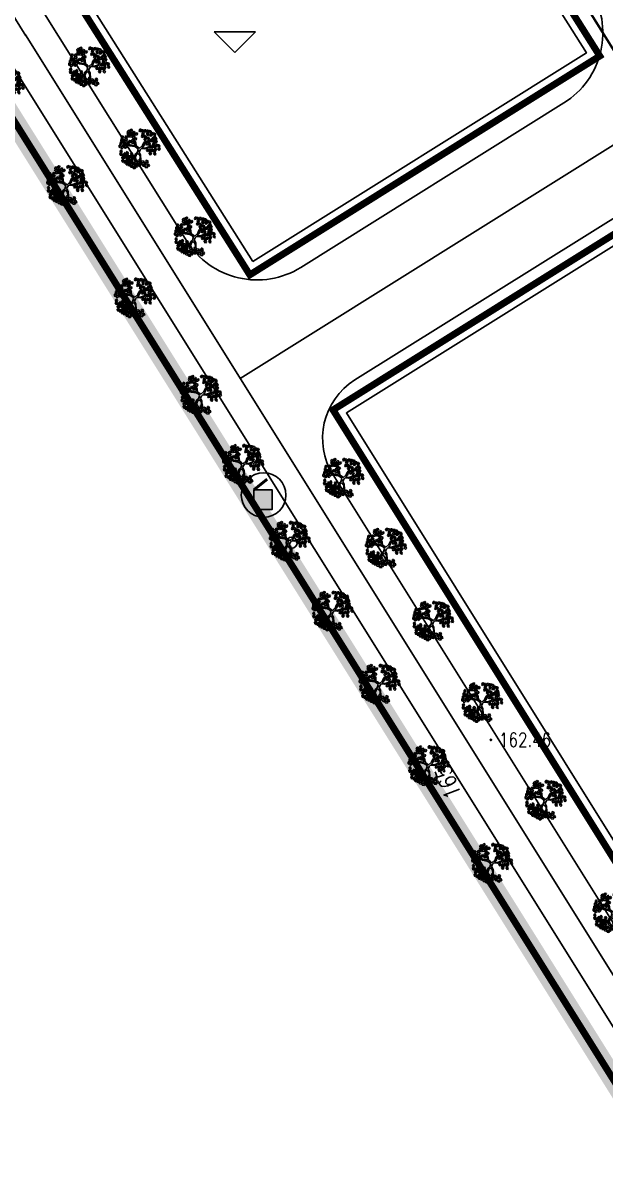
# Model space of a CAD drawing. Extents: x -809667 to 586099, y 3084146 to 3634412.
# Drawn here: x 381129.4 to 381171.6, y 3086078.9 to 3086162.1 of the extents above; entities that cross this region are included whole.
import ezdxf
from ezdxf.enums import TextEntityAlignment as Align

# ---------------------------------------------------------------- set-up
doc = ezdxf.new("R2010")
doc.units = 0
doc.header["$LTSCALE"] = 0.5
doc.layers.get('0').update_dxf_attribs({"linetype": 'CONTINUOUS'})
for name, color, linetype in [('GCD', 252, 'CONTINUOUS'), ('JZD', 7, 'CONTINUOUS'), ('WIRE-照明', 1, 'CONTINUOUS'), ('乔木', 84, 'CONTINUOUS'), ('文字', 7, 'CONTINUOUS')]:
    doc.layers.add(name, color=color, linetype=linetype)
doc.styles.get("Standard").update_dxf_attribs({"font": 'rs.shx', "bigfont": 'hztxt.shx'})

# ---------------------------------------------------------------- blocks, each defined once
blk = doc.blocks.new('gc125')
at = {"color": 0}
blk.add_line((0, 0.8), (0, 2.2), dxfattribs=at)
blk.add_circle((0, 0), 0.8, dxfattribs=at)
blk = doc.blocks.new('GC200')
at = {"color": 0, "linetype": 'Continuous', "const_width": 0.2, "flags": 128}
blk.add_lwpolyline([(-0.1, 0, 1), (0.1, 0, 1)], format="xyb", close=True, dxfattribs=at)
blk = doc.blocks.new('幌伞枫')
at = {"layer": '乔木', "color": 0}
for p, q in [((-993, 643), (-927, 680)), ((-993, 548), (-993, 643)), ((-927, 680), (-890, 570)), ((-810, 628), (-736, 687)), ((-736, 687), (-663, 658)), ((-663, 658), (-736, 562)), ((-685, 826), (-567, 841)), ((-663, 753), (-685, 826)), ((-677, 937), (-604, 995)), ((-670, 878), (-677, 937)), ((-604, 870), (-670, 878)), ((-567, 738), (-663, 753)), ((-663, 687), (-582, 746)), ((-655, 628), (-663, 687)), ((-604, 995), (-531, 966)), ((-531, 966), (-604, 870)), ((-582, 746), (-516, 716)), ((-516, 716), (-582, 614)), ((-567, 841), (-531, 782)), ((-531, 782), (-567, 738)), ((-545, 709), (-428, 724)), ((-523, 636), (-545, 709)), ((-531, 995), (-450, 1054)), ((-523, 937), (-531, 995)), ((-531, 819), (-457, 878)), ((-523, 760), (-531, 819)), ((-450, 929), (-523, 937)), ((-457, 746), (-523, 760)), ((-457, 878), (-391, 848)), ((-391, 848), (-457, 746)), ((-450, 1054), (-384, 1025)), ((-384, 1025), (-450, 929)), ((-428, 724), (-384, 665)), ((-384, 665), (-421, 621)), ((-391, 628), (-274, 643)), ((-384, 870), (-303, 937)), ((-377, 819), (-384, 870)), ((-384, 738), (-310, 804)), ((-377, 680), (-384, 738)), ((-310, 804), (-377, 819)), ((-310, 672), (-377, 680)), ((-237, 900), (-310, 804)), ((-310, 804), (-237, 768)), ((-237, 768), (-310, 672)), ((-303, 937), (-237, 900)), ((-274, 643), (-237, 592)), ((-237, 797), (-156, 863)), ((-230, 738), (-237, 797)), ((-156, 731), (-230, 738)), ((-156, 863), (-90, 826)), ((-90, 826), (-156, 731)), ((-9, 966), (27, 1054)), ((20, 915), (-9, 966)), ((86, 944), (20, 915)), ((27, 1054), (101, 1061)), ((101, 1061), (86, 944)), ((108, 650), (145, 738)), ((137, 599), (108, 650)), ((123, 966), (145, 1032)), ((196, 878), (123, 966)), ((137, 804), (167, 870)), ((211, 716), (137, 804)), ((145, 1032), (203, 1025)), ((145, 738), (218, 746)), ((167, 870), (225, 863)), ((247, 937), (196, 878)), ((203, 1025), (247, 937)), ((218, 746), (203, 628)), ((262, 775), (211, 716)), ((225, 863), (262, 775)), ((240, 650), (262, 716)), ((313, 562), (240, 650)), ((247, 937), (284, 1025)), ((284, 885), (247, 937)), ((262, 716), (321, 709)), ((284, 1025), (365, 1032)), ((350, 915), (284, 885)), ((321, 709), (365, 621)), ((365, 1032), (350, 915)), ((380, 937), (409, 1003)), ((460, 848), (380, 937)), ((402, 775), (424, 841)), ((475, 687), (402, 775)), ((409, 1003), (468, 995)), ((424, 900), (460, 988)), ((453, 848), (424, 900)), ((424, 841), (482, 834)), ((519, 878), (453, 848)), ((460, 988), (534, 995)), ((504, 900), (460, 848)), ((468, 995), (504, 900)), ((526, 746), (475, 687)), ((482, 834), (526, 746)), ((534, 995), (519, 878)), ((556, 900), (578, 966)), ((629, 812), (556, 900)), ((570, 738), (600, 804)), ((644, 650), (570, 738)), ((578, 966), (636, 959)), ((600, 804), (658, 797)), ((681, 870), (629, 812)), ((636, 959), (681, 870)), ((695, 709), (644, 650)), ((651, 775), (688, 863)), ((681, 724), (651, 775)), ((658, 797), (695, 709)), ((747, 753), (681, 724)), ((688, 863), (761, 870)), ((761, 870), (747, 753)), ((783, 775), (805, 841)), ((857, 687), (783, 775)), ((798, 614), (827, 680)), ((805, 841), (864, 834)), ((827, 680), (886, 672)), ((908, 746), (857, 687)), ((864, 834), (908, 746)), ((886, 672), (923, 584)), ((-1125, 166), (-1059, 195)), ((-1125, 63), (-1125, 166)), ((-1074, 34), (-1125, 63)), ((-1081, 320), (-1015, 357)), ((-1081, 217), (-1081, 320)), ((-1030, 188), (-1081, 217)), ((-1022, 85), (-1074, 34)), ((-1059, 195), (-1022, 85)), ((-1044, -10), (-986, 92)), ((-1037, 489), (-971, 525)), ((-1037, 393), (-1037, 489)), ((-986, 364), (-1037, 393)), ((-978, 239), (-1030, 188)), ((-1015, 357), (-978, 239)), ((-942, 518), (-993, 548)), ((-934, 408), (-986, 364)), ((-986, 92), (-912, 92)), ((-971, 525), (-934, 408)), ((-898, 34), (-971, -32)), ((-956, 320), (-898, 423)), ((-883, 291), (-956, 320)), ((-890, 570), (-942, 518)), ((-927, 195), (-861, 225)), ((-927, 92), (-927, 195)), ((-876, 63), (-927, 92)), ((-912, 92), (-898, 34)), ((-898, 423), (-824, 423)), ((-883, 349), (-817, 386)), ((-810, 364), (-883, 291)), ((-883, 247), (-883, 349)), ((-832, 217), (-883, 247)), ((-824, 114), (-876, 63)), ((-861, 225), (-824, 114)), ((-846, 19), (-788, 122)), ((-773, -3), (-846, 19)), ((-780, 269), (-832, 217)), ((-824, 423), (-810, 364)), ((-817, 518), (-699, 533)), ((-795, 445), (-817, 518)), ((-817, 386), (-780, 269)), ((-802, 570), (-810, 628)), ((-736, 562), (-802, 570)), ((-699, 430), (-795, 445)), ((-788, 122), (-714, 122)), ((-773, 203), (-655, 217)), ((-751, 129), (-773, 203)), ((-699, 63), (-773, -3)), ((-758, 313), (-685, 371)), ((-751, 254), (-758, 313)), ((-685, 247), (-751, 254)), ((-648, 114), (-751, 129)), ((-714, 122), (-699, 63)), ((-699, 533), (-663, 474)), ((-663, 474), (-699, 430)), ((-685, 371), (-619, 342)), ((-619, 342), (-685, 247)), ((-582, 614), (-655, 628)), ((-655, 217), (-611, 158)), ((-611, 158), (-648, 114)), ((-531, 129), (-641, 203)), ((-531, 195), (-633, 254)), ((-611, 371), (-531, 430)), ((-604, 313), (-611, 371)), ((-538, 305), (-604, 313)), ((-465, 401), (-538, 305)), ((-531, 430), (-465, 401)), ((-252, 158), (-531, 195)), ((-259, 85), (-531, 129)), ((-421, 621), (-523, 636)), ((-457, 342), (-332, 364)), ((-428, 276), (-457, 342)), ((-443, 452), (-369, 518)), ((-435, 393), (-443, 452)), ((-369, 386), (-435, 393)), ((-332, 261), (-428, 276)), ((-369, 555), (-391, 628)), ((-274, 548), (-369, 555)), ((-369, 518), (-296, 481)), ((-296, 481), (-369, 386)), ((-332, 364), (-296, 305)), ((-296, 305), (-332, 261)), ((-257, 346), (-327, 441)), ((-222, 377), (-311, 462)), ((-296, 511), (-215, 577)), ((-288, 452), (-296, 511)), ((-215, 445), (-288, 452)), ((-237, 592), (-274, 548)), ((-112, 4), (-259, 85)), ((-252, 158), (-257, 346)), ((-206, 307), (-222, 377)), ((-215, 577), (-149, 540)), ((-149, 540), (-215, 445)), ((-188, 124), (-206, 307)), ((-76, 63), (-188, 124)), ((-76, -84), (-112, 4)), ((-9, -18), (-76, 63)), ((-9, -18), (174, 151)), ((203, 628), (137, 599)), ((152, 26), (240, 122)), ((152, 26), (318, 4)), ((174, 151), (225, 276)), ((225, 276), (277, 357)), ((240, 122), (291, 261)), ((255, 489), (284, 555)), ((328, 401), (255, 489)), ((277, 357), (336, 393)), ((284, 555), (336, 548)), ((291, 261), (372, 364)), ((295, -42), (527, 53)), ((306, 540), (350, 636)), ((343, 496), (306, 540)), ((365, 621), (313, 562)), ((318, 4), (524, 78)), ((380, 459), (328, 401)), ((336, 548), (380, 459)), ((336, 393), (344, 419)), ((409, 518), (343, 496)), ((350, 636), (424, 636)), ((365, 225), (402, 313)), ((402, 173), (365, 225)), ((372, 364), (468, 393)), ((402, 313), (482, 320)), ((468, 203), (402, 173)), ((424, 636), (409, 518)), ((446, 548), (468, 606)), ((519, 452), (446, 548)), ((460, 386), (490, 452)), ((534, 291), (460, 386)), ((468, 606), (526, 599)), ((482, 320), (468, 203)), ((490, 452), (541, 445)), ((497, 225), (526, 291)), ((570, 136), (497, 225)), ((570, 511), (519, 452)), ((519, 63), (541, 129)), ((592, -25), (519, 63)), ((526, 599), (570, 511)), ((526, 291), (585, 283)), ((585, 349), (534, 291)), ((541, 445), (585, 349)), ((541, 129), (600, 122)), ((622, 188), (570, 136)), ((585, 283), (622, 188)), ((592, 408), (629, 496)), ((629, 357), (592, 408)), ((644, 34), (592, -25)), ((600, 122), (644, 34)), ((629, 496), (710, 503)), ((695, 386), (629, 357)), ((673, 70), (710, 166)), ((703, 26), (673, 70)), ((710, 503), (695, 386)), ((769, 48), (703, 26)), ((710, 166), (783, 166)), ((717, 525), (754, 614)), ((747, 481), (717, 525)), ((725, 408), (754, 474)), ((798, 320), (725, 408)), ((813, 503), (747, 481)), ((747, 247), (769, 313)), ((820, 158), (747, 247)), ((754, 614), (827, 621)), ((754, 474), (813, 467)), ((769, 313), (827, 305)), ((783, 166), (769, 48)), ((871, 525), (798, 614)), ((849, 371), (798, 320)), ((805, 78), (827, 144)), ((879, -18), (805, 78)), ((827, 621), (813, 503)), ((813, 467), (849, 371)), ((871, 217), (820, 158)), ((827, 305), (871, 217)), ((827, 144), (886, 136)), ((849, 525), (871, 592)), ((923, 437), (849, 525)), ((864, 364), (893, 430)), ((937, 276), (864, 364)), ((871, 592), (930, 584)), ((923, 584), (871, 525)), ((879, 122), (923, 210)), ((915, 78), (879, 122)), ((930, 41), (879, -18)), ((886, 136), (930, 41)), ((893, 430), (952, 423)), ((981, 100), (915, 78)), ((974, 496), (923, 437)), ((923, 210), (996, 217)), ((930, 584), (974, 496)), ((989, 335), (937, 276)), ((952, 423), (989, 335)), ((996, 217), (981, 100)), ((1011, 122), (1040, 188)), ((1092, 34), (1011, 122)), ((1033, -40), (1055, 26)), ((1040, 188), (1099, 180)), ((1055, 26), (1114, 19)), ((1143, 92), (1092, 34)), ((1099, 180), (1143, 92)), ((1114, 19), (1158, -69)), ((-1089, -304), (-1030, -253)), ((-1067, -399), (-1089, -304)), ((-1081, -142), (-1022, -91)), ((-1052, -238), (-1081, -142)), ((-1008, -414), (-1067, -399)), ((-1000, -253), (-1052, -238)), ((-971, -32), (-1044, -10)), ((-1030, -253), (-971, -355)), ((-1022, -91), (-964, -194)), ((-971, -355), (-1008, -414)), ((-964, -194), (-1000, -253)), ((-986, -664), (-927, -620)), ((-978, -502), (-920, -458)), ((-956, -598), (-978, -502)), ((-971, -451), (-934, -341)), ((-898, -465), (-971, -451)), ((-898, -620), (-956, -598)), ((-934, -341), (-868, -326)), ((-927, -620), (-868, -722)), ((-920, -458), (-861, -561)), ((-839, -377), (-898, -465)), ((-861, -561), (-898, -620)), ((-876, -443), (-817, -399)), ((-846, -539), (-876, -443)), ((-868, -326), (-839, -377)), ((-861, -282), (-802, -238)), ((-839, -385), (-861, -282)), ((-795, -561), (-846, -539)), ((-780, -399), (-839, -385)), ((-817, -399), (-758, -502)), ((-802, -238), (-744, -341)), ((-758, -502), (-795, -561)), ((-744, -341), (-780, -399)), ((-751, -598), (-714, -480)), ((-677, -605), (-751, -598)), ((-751, -664), (-692, -620)), ((-744, -392), (-685, -341)), ((-722, -487), (-744, -392)), ((-736, -231), (-677, -179)), ((-707, -326), (-736, -231)), ((-663, -502), (-722, -487)), ((-714, -480), (-648, -465)), ((-655, -348), (-707, -326)), ((-692, -620), (-633, -722)), ((-685, -341), (-626, -443)), ((-677, -179), (-619, -289)), ((-626, -524), (-677, -605)), ((-626, -443), (-663, -502)), ((-619, -289), (-655, -348)), ((-648, -465), (-626, -524)), ((-626, -539), (-589, -429)), ((-553, -554), (-626, -539)), ((-626, -590), (-567, -546)), ((-597, -693), (-626, -590)), ((-589, -429), (-523, -414)), ((-567, -546), (-509, -649)), ((-494, -465), (-553, -554)), ((-523, -414), (-494, -465)), ((-487, -451), (-428, -399)), ((-465, -546), (-487, -451)), ((-487, -605), (-428, -554)), ((-457, -700), (-487, -605)), ((-479, -289), (-421, -245)), ((-457, -385), (-479, -289)), ((-413, -568), (-465, -546)), ((-399, -407), (-457, -385)), ((-428, -399), (-369, -510)), ((-428, -554), (-369, -664)), ((-421, -245), (-362, -348)), ((-369, -510), (-413, -568)), ((-362, -348), (-399, -407)), ((-369, -598), (-332, -487)), ((-296, -612), (-369, -598)), ((-332, -487), (-266, -473)), ((-244, -524), (-296, -612)), ((-215, -311), (-285, -477)), ((-266, -473), (-244, -524)), ((-156, -341), (-230, -532)), ((-230, -532), (-186, -627)), ((-120, -253), (-215, -311)), ((-61, -304), (-156, -341)), ((-76, -84), (-120, -253)), ((-61, -304), (38, -431)), ((-24, -686), (-9, -620)), ((42, -98), (-20, -221)), ((-20, -221), (62, -380)), ((-9, -18), (-9, -18)), ((-9, -18), (-9, -18)), ((-9, -18), (-9, -18)), ((-9, -18), (-9, -18)), ((-9, -18), (-9, -18)), ((-9, -18), (-9, -18)), ((-9, -18), (-9, -18)), ((-9, -18), (-9, -18)), ((-9, -18), (-9, -18)), ((-9, -18), (-9, -18)), ((-9, -18), (-9, -18)), ((-9, -18), (-9, -18)), ((-9, -18), (-9, -18)), ((-9, -18), (-9, -18)), ((-9, -18), (-9, -18)), ((-9, -18), (-9, -18)), ((-9, -18), (-9, -18)), ((-9, -18), (-9, -18)), ((-9, -18), (-9, -18)), ((-9, -18), (-9, -18)), ((-9, -18), (-9, -18)), ((-9, -18), (-9, -18)), ((-9, -18), (-9, -18)), ((-9, -18), (-9, -18)), ((-9, -18), (-9, -18)), ((-9, -18), (-9, -18)), ((-9, -18), (-9, -18)), ((-9, -18), (-9, -18)), ((-9, -18), (-9, -18)), ((-9, -18), (-9, -18)), ((-9, -18), (-9, -18)), ((-9, -18), (-9, -18)), ((-9, -18), (-9, -18)), ((-9, -18), (-9, -18)), ((-9, -18), (-9, -18)), ((-9, -18), (-9, -18)), ((-9, -18), (-9, -18)), ((-9, -18), (-9, -18)), ((-9, -18), (-9, -18)), ((-9, -18), (-9, -18)), ((-9, -620), (49, -612)), ((38, -431), (49, -612)), ((42, -98), (109, -22)), ((49, -612), (101, -700)), ((62, -380), (79, -664)), ((109, -22), (295, -42)), ((387, -142), (424, -47)), ((424, -187), (387, -142)), ((424, -47), (504, -47)), ((490, -165), (424, -187)), ((504, -47), (490, -165)), ((519, -135), (548, -76)), ((592, -231), (519, -135)), ((541, -297), (563, -231)), ((614, -392), (541, -297)), ((548, -76), (607, -84)), ((563, -231), (622, -238)), ((644, -172), (592, -231)), ((607, -84), (644, -172)), ((666, -333), (614, -392)), ((622, -238), (666, -333)), ((644, -150), (681, -62)), ((673, -201), (644, -150)), ((739, -172), (673, -201)), ((681, -62), (754, -54)), ((754, -54), (739, -172)), ((776, -150), (805, -84)), ((849, -238), (776, -150)), ((791, -311), (820, -245)), ((871, -399), (791, -311)), ((805, -84), (857, -91)), ((820, -84), (849, -18)), ((893, -172), (820, -84)), ((820, -245), (879, -253)), ((849, -18), (908, -25)), ((901, -187), (849, -238)), ((857, -91), (901, -187)), ((915, -341), (871, -399)), ((879, -253), (915, -341)), ((945, -120), (893, -172)), ((908, -25), (945, -120)), ((1106, -128), (1033, -40)), ((1158, -69), (1106, -128)), ((-964, -759), (-986, -664)), ((-912, -781), (-964, -759)), ((-868, -722), (-912, -781)), ((-868, -818), (-832, -700)), ((-795, -825), (-868, -818)), ((-832, -700), (-766, -686)), ((-744, -744), (-795, -825)), ((-766, -686), (-744, -744)), ((-766, -825), (-699, -774)), ((-736, -921), (-766, -825)), ((-729, -759), (-751, -664)), ((-685, -935), (-736, -921)), ((-670, -781), (-729, -759)), ((-699, -774), (-641, -884)), ((-641, -884), (-685, -935)), ((-633, -722), (-670, -781)), ((-641, -972), (-604, -862)), ((-567, -987), (-641, -972)), ((-633, -752), (-575, -708)), ((-611, -847), (-633, -752)), ((-553, -869), (-611, -847)), ((-604, -862), (-538, -847)), ((-545, -708), (-597, -693)), ((-575, -708), (-516, -810)), ((-516, -899), (-567, -987)), ((-516, -810), (-553, -869)), ((-509, -649), (-545, -708)), ((-538, -847), (-516, -899)), ((-516, -906), (-479, -788)), ((-443, -913), (-516, -906)), ((-509, -979), (-391, -965)), ((-487, -1053), (-509, -979)), ((-494, -766), (-435, -715)), ((-472, -862), (-494, -766)), ((-391, -1067), (-487, -1053)), ((-479, -788), (-413, -781)), ((-413, -877), (-472, -862)), ((-406, -722), (-457, -700)), ((-384, -832), (-443, -913)), ((-435, -715), (-377, -818)), ((-413, -781), (-384, -832)), ((-377, -818), (-413, -877)), ((-369, -664), (-406, -722)), ((-391, -965), (-354, -1023)), ((-354, -1023), (-391, -1067)), ((-377, -913), (-340, -803)), ((-303, -928), (-377, -913)), ((-362, -1053), (-244, -1045)), ((-347, -1126), (-362, -1053)), ((-244, -1141), (-347, -1126)), ((-340, -803), (-274, -788)), ((-244, -840), (-303, -928)), ((-288, -664), (-171, -649)), ((-266, -737), (-288, -664)), ((-274, -788), (-244, -840)), ((-171, -752), (-266, -737)), ((-252, -1001), (-230, -935)), ((-164, -1082), (-252, -1001)), ((-244, -1045), (-208, -1097)), ((-208, -1097), (-244, -1141)), ((-230, -847), (-112, -840)), ((-208, -921), (-230, -847)), ((-230, -935), (-178, -928)), ((-112, -935), (-208, -921)), ((-178, -928), (-120, -1016)), ((-171, -649), (-127, -708)), ((-127, -708), (-171, -752)), ((-120, -1016), (-164, -1082)), ((-142, -737), (-24, -730)), ((-127, -810), (-142, -737)), ((-24, -832), (-127, -810)), ((-112, -840), (-76, -891)), ((-76, -891), (-112, -935)), ((-90, -921), (27, -913)), ((-68, -994), (-90, -921)), ((27, -1016), (-68, -994)), ((64, -766), (-24, -686)), ((-24, -730), (13, -788)), ((13, -788), (-24, -832)), ((27, -869), (42, -803)), ((115, -950), (27, -869)), ((27, -913), (71, -972)), ((71, -972), (27, -1016)), ((42, -803), (101, -803)), ((101, -700), (64, -766)), ((93, -730), (218, -715)), ((115, -803), (93, -730)), ((101, -803), (159, -884)), ((218, -818), (115, -803)), ((159, -884), (115, -950)), ((167, -928), (284, -921)), ((189, -1001), (167, -928)), ((284, -1023), (189, -1001)), ((218, -715), (255, -774)), ((255, -774), (218, -818)), ((240, -803), (358, -796)), ((262, -877), (240, -803)), ((358, -891), (262, -877)), ((284, -921), (328, -979)), ((328, -979), (284, -1023)), ((313, -1009), (431, -994)), ((328, -1082), (313, -1009)), ((431, -1097), (328, -1082)), ((358, -752), (372, -686)), ((446, -832), (358, -752)), ((358, -796), (394, -847)), ((394, -847), (358, -891)), ((372, -686), (431, -678)), ((431, -678), (482, -766)), ((431, -950), (446, -884)), ((519, -1031), (431, -950)), ((431, -994), (468, -1053)), ((468, -1053), (431, -1097)), ((482, -766), (446, -832)), ((446, -884), (504, -884)), ((504, -884), (556, -965)), ((556, -965), (519, -1031))]:
    blk.add_line(p, q, dxfattribs=at)
blk = doc.blocks.new('A$C753C54BC')
at = {"layer": 'JZD'}
h = blk.add_hatch(color=0, dxfattribs=at)
h.dxf.hatch_style = 1
h.paths.add_polyline_path([(1.4, 3.06), (3.46, 3.06), (3.46, 0.89), (1.4, 0.89)])
at = {"layer": 'JZD', "color": 0, "const_width": 0.324}
blk.add_lwpolyline([(1.4, 3.06), (2.89, 4.26)], dxfattribs=at)
at = {"layer": 'JZD', "color": 0}
blk.add_lwpolyline([(1.4, 3.06), (3.46, 3.06), (3.46, 0.89), (1.4, 0.89)], close=True, dxfattribs=at)
blk.add_circle((2.49, 2.49), 2.49, dxfattribs=at)
blk = doc.blocks.new('23424')
at = {"layer": '文字', "color": 8, "linetype": 'Continuous'}
for p, q in [((381872.35, 3087689.699), (381921.948, 3087610.369)), ((381890.383, 3087687.632), (381888.883, 3087689.132)), ((381888.883, 3087689.132), (381891.883, 3087689.132)), ((381890.383, 3087687.632), (381891.883, 3087689.132)), ((381899.097, 3087663.896), (381920.719, 3087677.414)), ((381925.339, 3087612.49), (381897.508, 3087657.005))]:
    blk.add_line(p, q, dxfattribs=at)
at = {"layer": '文字', "color": 8, "linetype": 'Continuous', "flags": 128}
for points, const_width in [([(381912.248, 3087729.697), (381918.707, 3087733.797), (382022.971, 3087808.807), (382085.251, 3087680.655), (382122.979, 3087633.36), (381994.673, 3087618.736), (381946.121, 3087613.203), (381925.771, 3087600.48), (381864.955, 3087697.754), (381885.305, 3087710.477), (381885.305, 3087710.477), (381885.305, 3087710.477), (381912.248, 3087729.697)], 0.5), ([(381885.305, 3087710.477), (381864.955, 3087697.754), (381925.771, 3087600.48), (381946.121, 3087613.203), (381994.673, 3087618.736)], 1.5)]:
    blk.add_lwpolyline(points, dxfattribs=dict(at, const_width=const_width))
for points in [[(381895.696, 3087712.976), (381877.345, 3087699.885, 0.396485), (381875.742, 3087691.819), (381886.905, 3087673.964, 0.414214), (381895.174, 3087672.057), (381914.252, 3087683.985, 0.414214), (381916.159, 3087692.253), (381904.268, 3087711.272)], [(381875.238, 3087688.852), (381874.046, 3087690.759, -0.396485), (381876.183, 3087701.513), (381876.918, 3087702.037)], [(381875.202, 3087688.911), (381923.644, 3087611.429, 0.414214), (381934.668, 3087608.887), (381963.93, 3087627.182)]]:
    blk.add_lwpolyline(points, format="xyb", dxfattribs=at)
at = {"layer": '文字', "color": 8, "linetype": 'Continuous', "const_width": 0.5, "flags": 128}
for points in [[(381891.472, 3087671.512), (381916.849, 3087687.378), (381900.805, 3087712.773), (381875.427, 3087696.907)], [(381929.845, 3087609.999), (381955.282, 3087625.903), (381922.945, 3087677.626), (381897.507, 3087661.722)]]:
    blk.add_lwpolyline(points, close=True, dxfattribs=at)
at = {"layer": '文字', "color": 8, "linetype": 'Continuous', "flags": 128}
for points in [[(381891.691, 3087672.474), (381915.882, 3087687.598), (381900.585, 3087711.81), (381876.395, 3087696.686)], [(381930.067, 3087610.964), (381954.318, 3087626.125), (381922.722, 3087676.661), (381898.472, 3087661.5)]]:
    blk.add_lwpolyline(points, close=True, dxfattribs=at)
blk.add_lwpolyline([(381890.776, 3087664), (381924.269, 3087684.94)], dxfattribs=at)
at = {"layer": '文字', "color": 8, "linetype": 'Continuous'}
blk.add_arc((381901.747, 3087659.656), 5, 122.01384, 212.01384, dxfattribs=at)
for name, p, xscale, yscale, zscale in [('幌伞枫', (381879.809, 3087686.642), 0.0013, 0.0013, 0.0013), ('幌伞枫', (381873.606, 3087685.129), 0.0013, 0.0013, 0.0013), ('幌伞枫', (381883.47, 3087680.697), 0.0013, 0.0013, 0.0013), ('幌伞枫', (381878.212, 3087678.05), 0.0013, 0.0013, 0.0013), ('幌伞枫', (381887.466, 3087674.328), 0.0013, 0.0013, 0.0013), ('幌伞枫', (381883.133, 3087669.897), 0.0013, 0.0013, 0.0013), ('幌伞枫', (381887.917, 3087662.851), 0.0013, 0.0013, 0.0013), ('幌伞枫', (381890.975, 3087657.835), 0.0013, 0.0013, 0.0013), ('幌伞枫', (381898.234, 3087656.828), 0.0013, 0.0013, 0.0013), ('A$C753C54BC', (381890.854, 3087653.933), 0.65, 0.65, 0.65), ('幌伞枫', (381894.357, 3087652.258), 0.0013, 0.0013, 0.0013), ('幌伞枫', (381901.328, 3087651.76), 0.0013, 0.0013, 0.0013), ('幌伞枫', (381897.452, 3087647.19), 0.0013, 0.0013, 0.0013), ('幌伞枫', (381904.744, 3087646.463), 0.0013, 0.0013, 0.0013), ('幌伞枫', (381900.867, 3087641.893), 0.0013, 0.0013, 0.0013), ('幌伞枫', (381908.298, 3087640.559), 0.0013, 0.0013, 0.0013), ('幌伞枫', (381904.422, 3087635.989), 0.0013, 0.0013, 0.0013), ('幌伞枫', (381912.904, 3087633.479), 0.0013, 0.0013, 0.0013), ('幌伞枫', (381909.027, 3087628.909), 0.0013, 0.0013, 0.0013), ('幌伞枫', (381917.825, 3087625.326), 0.0013, 0.0013, 0.0013)]:
    blk.add_blockref(name, p, dxfattribs=dict(at, xscale=xscale, yscale=yscale, zscale=zscale))
at = {"layer": '文字', "color": 8, "linetype": 'Continuous', "xscale": 0.5, "yscale": 0.5, "rotation": 180}
blk.add_blockref('gc125', (381894.508, 3087652.098, 1.221), dxfattribs=at)
at = {"layer": '文字', "color": 8, "linetype": 'Continuous'}
ref = blk.add_blockref('GC200', (381908.95, 3087637.804, 162.457), dxfattribs=dict(at, xscale=0.5, yscale=0.5, zscale=0.5))
ref.add_attrib('height', '162.46', dxfattribs={"layer": 'GCD', "linetype": 'Continuous', "height": 1, "width": 0.8}).set_placement((381909.55, 3087637.804, 162.457), align=Align.MIDDLE_LEFT)
at = {"layer": '文字', "color": 8, "linetype": 'Continuous', "width": 0.8}
blk.add_text('165', height=1.2, rotation=110.8041, dxfattribs=at).set_placement((381905.828, 3087634.743, 165), align=Align.MIDDLE)

msp = doc.modelspace()

# ---------------------------------------------------------------- linework, layer by layer
at = {"layer": 'WIRE-照明', "linetype": 'Continuous', "const_width": 0.175}
msp.add_lwpolyline([(381164.246, 3086172.835), (381173.091, 3086158.666)], dxfattribs=at)

# ---------------------------------------------------------------- block references
at = {"layer": '文字', "color": 8, "linetype": 'Continuous'}
msp.add_blockref('23424', (-745.658, -1527.708), dxfattribs=at)

doc.saveas('drawing.dxf')
